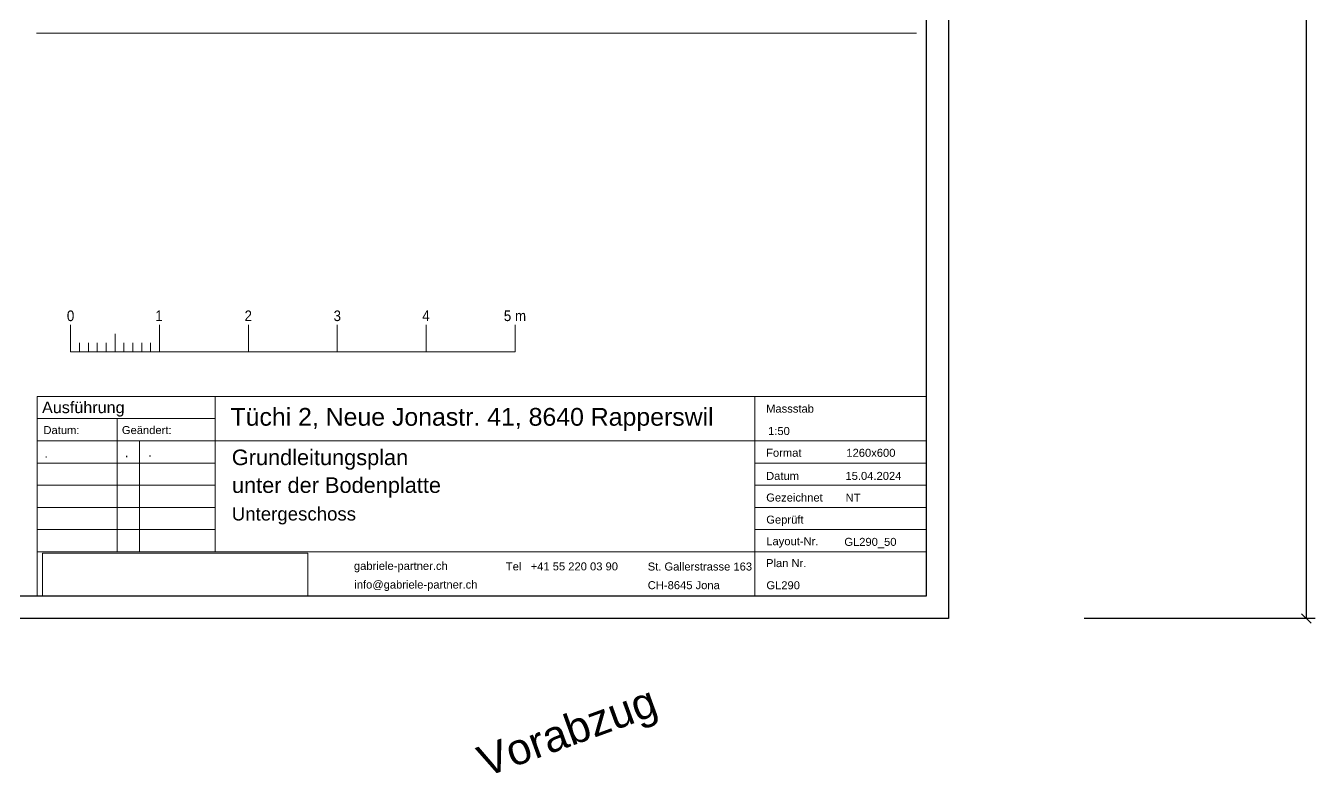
# Model space of a CAD drawing. Extents: x -1 to 1342, y -35 to 723.
# Drawn here: x 1052.4 to 1342.5, y -34.8 to 133.4 of the extents above; entities that cross this region are included whole.
import ezdxf

# ---------------------------------------------------------------- set-up
doc = ezdxf.new("R2010")
doc.units = 0
doc.layers.get('0').update_dxf_attribs({"lineweight": 18})
doc.layers.add('GP_Kopf', color=7, linetype='Continuous', lineweight=25, true_color=0xffff80)
doc.layers.add('GP_Plankopf', color=7, linetype='Continuous', lineweight=18, true_color=0xffff80)
doc.layers.add('P11_Plankopf_Ausführung_AF_4_800 Plankopf', color=7, linetype='Continuous', lineweight=25)
doc.styles.get("Standard").update_dxf_attribs({"font": 'arial.ttf'})
picture_1 = doc.add_image_def('image1.jpg', size_in_pixel=(3583, 577))

# ---------------------------------------------------------------- blocks, each defined once
blk = doc.blocks.new('Maß-A0SKLQGRLL', base_point=(1290.5, -1.06))
at = {"color": 0, "linetype": 'ByBlock', "lineweight": -2, "ltscale": 0.25}
for p, q in [((1340.5, 600.03), (1340.5, 0)), ((1342.5, 0), (1290.5, 0)), ((1341.56, -1.06), (1339.44, 1.06))]:
    blk.add_line(p, q, dxfattribs=at)
blk = doc.blocks.new('Polygon-A0SKLQGTLL')
at = {"color": 0, "linetype": 'ByBlock', "lineweight": -2, "ltscale": 0.25}
for p, q in [((1260, 600.03), (1260, 0)), ((1260, 0), (0, 0))]:
    blk.add_line(p, q, dxfattribs=at)
blk = doc.blocks.new('Blockreferenz-A0SKLQGVLL', base_point=(1055, 5))
at = {"color": 0, "linetype": 'ByBlock', "lineweight": -2, "ltscale": 0.18}
for p, q in [((1055, 5), (1055, 50)), ((1055, 50), (1255, 50)), ((1095, 15), (1095, 50)), ((1216.46, 5), (1216.46, 50)), ((1255, 5), (1255, 50)), ((1055, 45), (1095, 45)), ((1073, 15), (1073, 45)), ((1055, 40), (1255, 40)), ((1078, 15), (1078, 40)), ((1055, 35), (1095, 35)), ((1216.46, 35), (1255, 35)), ((1055, 30), (1095, 30)), ((1216.46, 30), (1255, 30)), ((1055, 25), (1095, 25)), ((1216.46, 25), (1255, 25)), ((1055, 20), (1095, 20)), ((1216.46, 20), (1255, 20)), ((1055, 15), (1255, 15)), ((1055, 5), (1255, 5))]:
    blk.add_line(p, q, dxfattribs=at)
at = {"color": 1, "lineweight": -2, "true_color": 0xff0000, "insert": (1056.07, 48.83), "char_height": 2.6, "attachment_point": 1}
blk.add_mtext('{\\fArial;Ausführung}', dxfattribs=at)
at = {"color": 0, "lineweight": -2, "attachment_point": 1}
for s, insert, char_height in [('{\\fArial;Tüchi 2, Neue Jonastr. 41, 8640 Rapperswil}', (1098.46, 47.4), 4), ('{\\fArial;Massstab}', (1218.97, 48.15), 1.8), ('{\\fArial;Datum:}', (1056.38, 43.32), 1.8), ('{\\fArial;Geändert:}', (1074.03, 43.32), 1.8), ('{\\fArial;1:50}', (1219.41, 43.11), 1.8), ('{\\fArial;Grundleitungsplan}', (1098.76, 38.03), 3.5), ('{\\fArial;Format}', (1218.97, 38.21), 1.8), ('{\\fArial;1260x600}', (1237.02, 38.2), 1.8), ('{\\fArial;unter der Bodenplatte}', (1098.8, 31.78), 3.5), ('{\\fArial;Datum}', (1218.96, 33), 1.8), ('{\\fArial;15.04.2024}', (1236.82, 33), 1.8), ('{\\fArial;Gezeichnet}', (1218.99, 28.13), 1.8), ('{\\fArial;NT}', (1236.85, 28.11), 1.8), ('{\\fArial;Untergeschoss}', (1098.76, 25.06), 3), ('{\\fArial;Geprüft}', (1219, 23.16), 1.8), ('{\\fArial;Layout-Nr.}', (1219.01, 18.3), 1.8), ('{\\fArial;GL290_50}', (1236.56, 18.15), 1.8), ('{\\fArial;gabriele-partner.ch}', (1126.24, 12.74), 1.8), ('{\\fArial;Tel   +41 55 220 03 90}', (1160.41, 12.63), 1.8), ('{\\fArial;St. Gallerstrasse 163}', (1192.33, 12.6), 1.8), ('{\\fArial;Plan Nr.}', (1218.95, 13.37), 1.8), ('{\\fArial;info@gabriele-partner.ch}', (1126.32, 8.54), 1.8), ('{\\fArial;CH-8645 Jona}', (1192.34, 8.4), 1.8), ('{\\fArial;GL290}', (1219.03, 8.38), 1.8)]:
    blk.add_mtext(s, dxfattribs=dict(at, insert=insert, char_height=char_height))
at = {"color": 0, "linetype": 'ByBlock', "lineweight": -2, "ltscale": 0.18}
image = blk.add_image(picture_1, insert=(1056.15, 5.12), size_in_units=(59.68, 9.61), rotation=0, dxfattribs=at)
image.dxf.flags = 7
blk = doc.blocks.new('Polygon-A0SKLQGZLL', base_point=(5, 5))
at = {"color": 0, "linetype": 'ByBlock', "lineweight": -2, "ltscale": 0.25}
for p, q in [((1255, 595.03), (1255, 5)), ((1255, 5), (5, 5))]:
    blk.add_line(p, q, dxfattribs=at)
blk = doc.blocks.new('Referenz-A0SKLQSHLL', base_point=(1054.48, 131.39))
at = {"layer": 'P11_Plankopf_Ausführung_AF_4_800 Plankopf', "color": 0, "linetype": 'Continuous', "lineweight": 13, "ltscale": 16.9}
for p, q in [((1054.83, 131.79), (1054.83, 131.79)), ((1252.83, 131.79), (1054.83, 131.79)), ((1252.83, 131.79), (1252.83, 131.79))]:
    blk.add_line(p, q, dxfattribs=at)

msp = doc.modelspace()

# ---------------------------------------------------------------- linework, layer by layer
at = {"layer": 'GP_Plankopf', "ltscale": 0.18}
for p, q in [((1062.5, 60), (1062.5, 66.12)), ((1072.5, 60), (1072.5, 64.06)), ((1082.5, 60), (1082.5, 66.12)), ((1102.5, 60), (1102.5, 66.12)), ((1122.5, 60), (1122.5, 66.12)), ((1142.5, 60), (1142.5, 66.12)), ((1162.5, 60), (1162.5, 66.12)), ((1064.5, 60), (1064.5, 62.03)), ((1066.5, 60), (1066.5, 62.03)), ((1068.5, 60), (1068.5, 62.03)), ((1070.5, 60), (1070.5, 62.03)), ((1074.5, 60), (1074.5, 62.03)), ((1076.5, 60), (1076.5, 62.03)), ((1078.5, 60), (1078.5, 62.03)), ((1080.5, 60), (1080.5, 62.03)), ((1062.5, 60), (1162.5, 60))]:
    msp.add_line(p, q, dxfattribs=at)

# ---------------------------------------------------------------- block references
at = {"color": 8, "lineweight": 25, "ltscale": 0.25, "true_color": 0x808080}
msp.add_blockref('Referenz-A0SKLQSHLL', (1054.48, 131.39), dxfattribs=at)
at = {"layer": 'GP_Kopf', "ltscale": 0.25}
for name, p in [('Maß-A0SKLQGRLL', (1290.5, -1.06)), ('Polygon-A0SKLQGTLL', (0, 0)), ('Polygon-A0SKLQGZLL', (5, 5))]:
    msp.add_blockref(name, p, dxfattribs=at)
at = {"layer": 'GP_Plankopf', "ltscale": 0.18}
msp.add_blockref('Blockreferenz-A0SKLQGVLL', (1055, 5), dxfattribs=at)

# ---------------------------------------------------------------- texts
at = {"layer": 'GP_Plankopf', "ltscale": 0.18, "line_spacing_factor": 1.257238}
for s, insert, char_height, attachment_point in [('{\\W0.9;\\fArial;0}', (1062.49, 69.34), 2.3862, 2), ('{\\W0.9;\\fArial;1}', (1082.37, 69.34), 2.3862, 2), ('{\\W0.9;\\fArial;2}', (1102.46, 69.34), 2.3862, 2), ('{\\W0.9;\\fArial;3}', (1122.49, 69.34), 2.3862, 2), ('{\\W0.9;\\fArial;4}', (1142.44, 69.34), 2.3862, 2), ('{\\W0.9;\\fArial;5 m}', (1162.46, 69.34), 2.3862, 2), ('{\\fArial;.}', (1056.6, 38.23), 2, 1), ('{\\fArial;.}', (1074.73, 38.31), 2, 1), ('{\\fArial;.}', (1079.99, 38.4), 2, 1)]:
    msp.add_mtext(s, dxfattribs=dict(at, insert=insert, char_height=char_height, attachment_point=attachment_point))
at = {"layer": 'GP_Plankopf', "color": 1, "ltscale": 0.18, "true_color": 0xff0000, "insert": (1153.34, -29.21), "char_height": 7, "attachment_point": 1, "rotation": 20, "line_spacing_factor": 1.257238}
msp.add_mtext('{\\fArial;Vorabzug}', dxfattribs=at)

doc.saveas('drawing.dxf')
